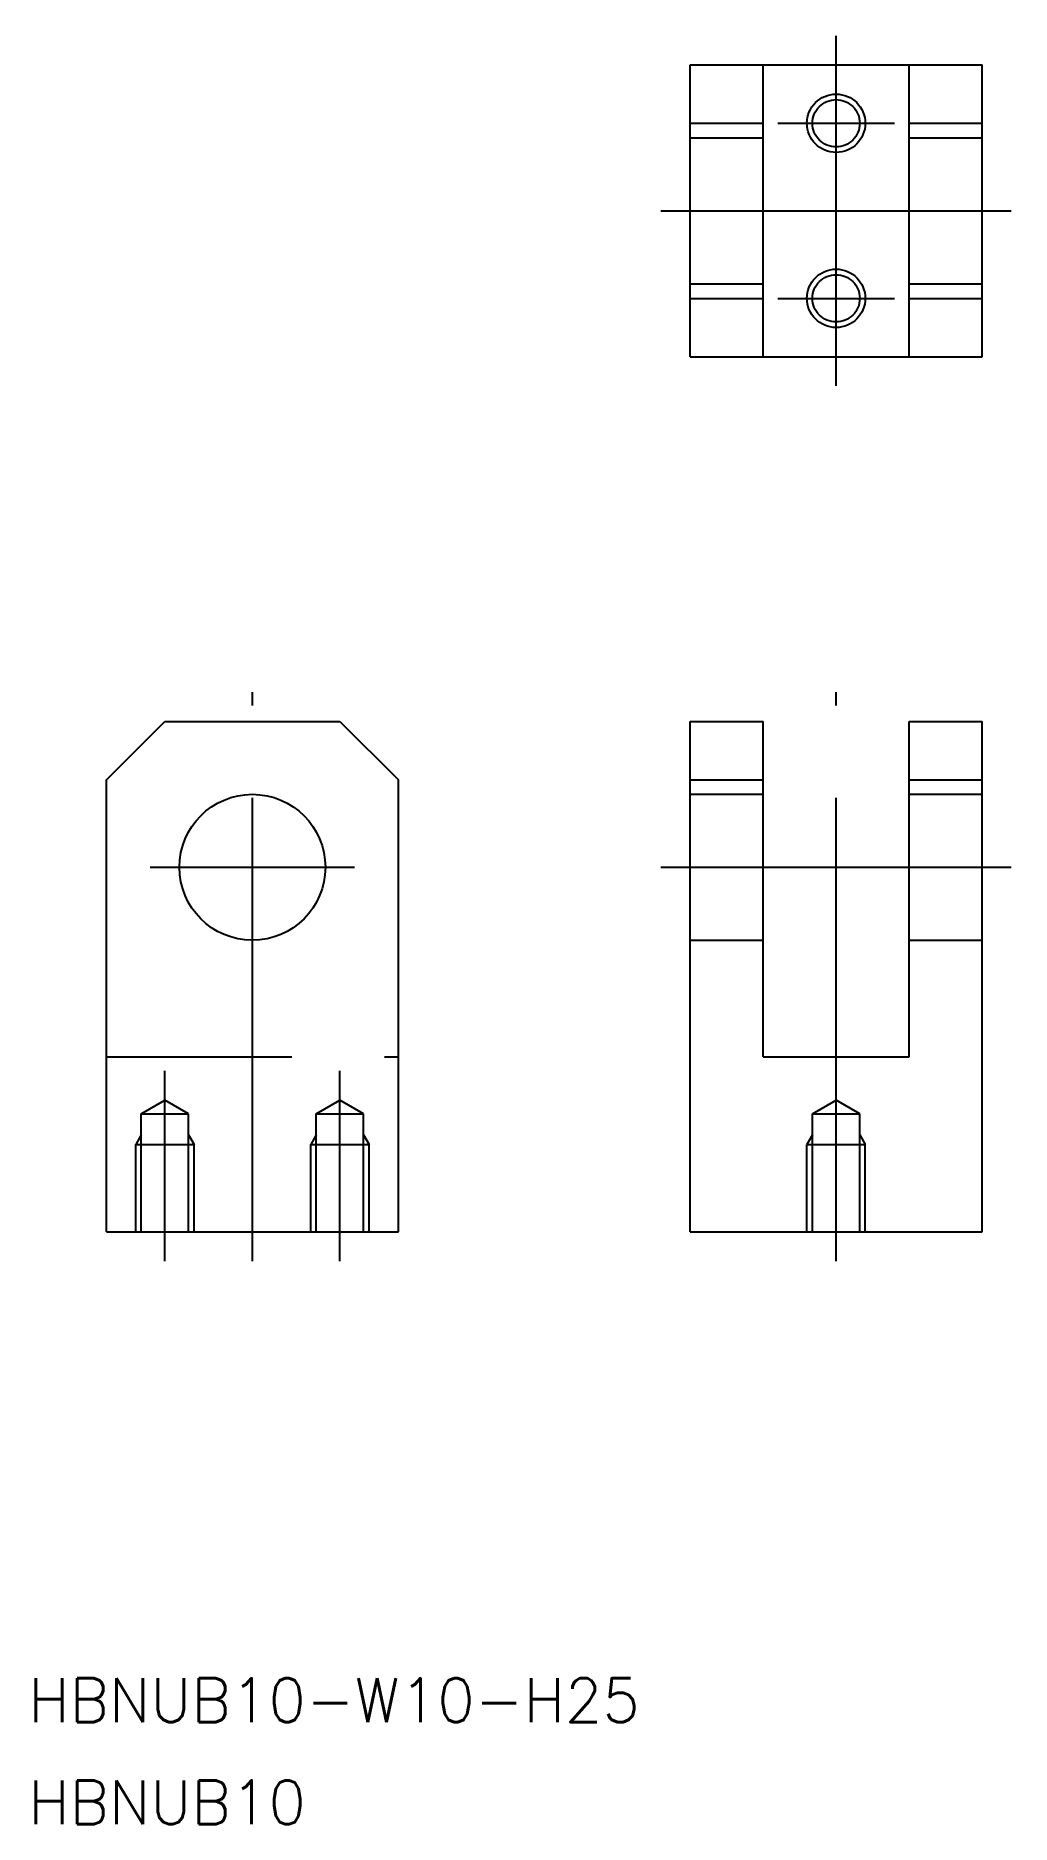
# Model space of a CAD drawing. Extents: x -15 to 52, y -66 to 57.
import ezdxf

# ---------------------------------------------------------------- set-up
doc = ezdxf.new("R2010")
doc.units = 0
doc.linetypes.add('CENTER', pattern=[50.8, 31.75, -6.35, 6.35, -6.35])
doc.linetypes.add('DASHED', pattern=[19.05, 12.7, -6.35])
doc.layers.get('0').update_dxf_attribs({"linetype": 'CONTINUOUS'})
doc.layers.add('CENTER', color=1, linetype='CENTER')
doc.styles.get("Standard").update_dxf_attribs({"font": 'txt.shx', "height": 3, "bigfont": 'bigfont.shx'})

msp = doc.modelspace()

# ---------------------------------------------------------------- linework, layer by layer
at = {"color": 7, "linetype": 'CONTINUOUS'}
for p, q in [((30, 55), (50, 55)), ((30, 35), (30, 55)), ((35, 35), (35, 55)), ((45, 35), (45, 55)), ((50, 35), (50, 55)), ((30, 51), (35, 51)), ((45, 51), (50, 51)), ((30, 39), (35, 39)), ((45, 39), (50, 39)), ((30, 35), (50, 35)), ((-10, 6), (-6, 10)), ((-6, 10), (6, 10)), ((6, 10), (10, 6)), ((30, -25), (30, 10)), ((30, 10), (35, 10)), ((35, -13), (35, 10)), ((45, -13), (45, 10)), ((45, 10), (50, 10)), ((50, -25), (50, 10)), ((-10, -25), (-10, 6)), ((10, -25), (10, 6)), ((30, 6), (35, 6)), ((45, 6), (50, 6)), ((35, -13), (45, -13)), ((-10, -25), (10, -25)), ((30, -25), (50, -25))]:
    msp.add_line(p, q, dxfattribs=at)
at = {"color": 3, "linetype": 'DASHED'}
for p, q in [((30, 50), (35, 50)), ((45, 50), (50, 50)), ((30, 40), (35, 40)), ((45, 40), (50, 40)), ((30, 5), (35, 5)), ((45, 5), (50, 5)), ((30, -5), (35, -5)), ((45, -5), (50, -5)), ((-10, -13), (10, -13)), ((-7.62, -16.9), (-6, -15.96)), ((-7.62, -16.9), (-4.38, -16.9)), ((-7.62, -25), (-7.62, -16.9)), ((-4.38, -16.9), (-6, -15.96)), ((-4.38, -25), (-4.38, -16.9)), ((4.38, -16.9), (6, -15.96)), ((4.38, -16.9), (7.62, -16.9)), ((4.38, -25), (4.38, -16.9)), ((7.62, -16.9), (6, -15.96)), ((7.62, -25), (7.62, -16.9)), ((38.38, -16.9), (40, -15.96)), ((38.38, -25), (38.38, -16.9)), ((38.38, -16.9), (41.62, -16.9)), ((41.62, -16.9), (40, -15.96)), ((41.62, -25), (41.62, -16.9)), ((-7.62, -18.34), (-8, -19)), ((-4.38, -18.34), (-4, -19)), ((4.38, -18.34), (4, -19)), ((7.62, -18.34), (8, -19)), ((38.38, -18.34), (38, -19)), ((41.62, -18.34), (42, -19)), ((-8, -19), (-4, -19)), ((-8, -25), (-8, -19)), ((-4, -25), (-4, -19)), ((4, -19), (8, -19)), ((4, -25), (4, -19)), ((8, -25), (8, -19)), ((38, -25), (38, -19)), ((38, -19), (42, -19)), ((42, -25), (42, -19))]:
    msp.add_line(p, q, dxfattribs=at)
for centre, radius in [((40, 51), 2), ((40, 51), 1.62), ((40, 39), 2), ((40, 39), 1.62)]:
    msp.add_circle(centre, radius, dxfattribs=at)
at = {"color": 7, "linetype": 'CONTINUOUS'}
msp.add_circle((0, 0), 5, dxfattribs=at)
at = {"layer": 'CENTER', "color": 1, "linetype": 'CENTER'}
for p, q in [((40, 33), (40, 57)), ((36, 51), (44, 51)), ((28, 45), (52, 45)), ((36, 39), (44, 39)), ((0, -27), (0, 12)), ((40, -27), (40, 12)), ((-7, 0), (7, 0)), ((28, 0), (52, 0)), ((-6, -27), (-6, -13.96)), ((6, -27), (6, -13.96))]:
    msp.add_line(p, q, dxfattribs=at)

# ---------------------------------------------------------------- texts
at = {"color": 7, "linetype": 'CONTINUOUS'}
for s, p in [('HBNUB10-W10-H25', (-15.36, -58.6)), ('HBNUB10', (-15.36, -65.6))]:
    msp.add_text(s, height=3, dxfattribs=at).set_placement(p)

doc.saveas('drawing.dxf')
